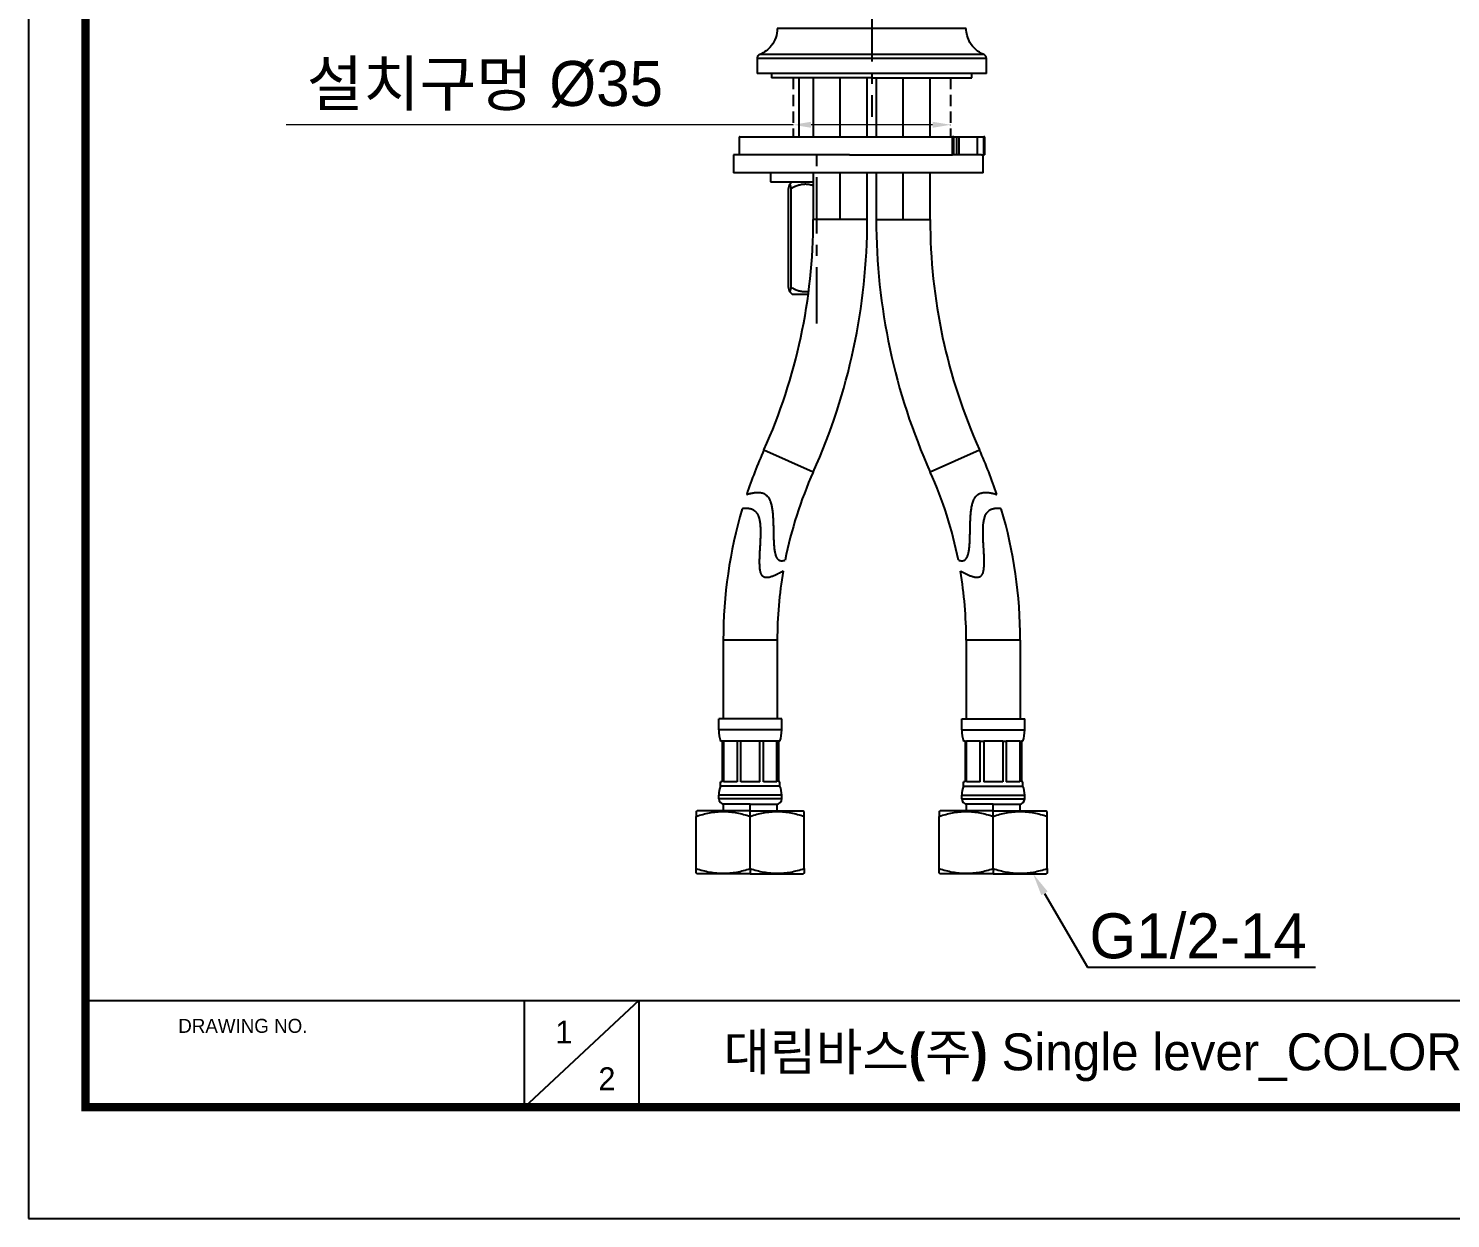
# Model space of a CAD drawing. Extents: x 0 to 790, y 0 to 579.
# Drawn here: x 0 to 316.1, y 0 to 264.6 of the extents above; entities that cross this region are included whole.
import ezdxf
from ezdxf import colors
from ezdxf.entities.mleader import LeaderData, LeaderLine
from ezdxf.math import Vec2, Vec3

# ---------------------------------------------------------------- set-up
doc = ezdxf.new("R2010")
doc.units = 0
doc.header["$LTSCALE"] = 10
doc.header["$MEASUREMENT"] = 0
doc.header["$PDMODE"] = 3
doc.header["$PDSIZE"] = -10
doc.linetypes.add('CENTER', pattern=[2, 1.25, -0.25, 0.25, -0.25])
doc.linetypes.add('HIDDEN', pattern=[0.375, 0.25, -0.125])
doc.layers.get('0').update_dxf_attribs({"linetype": 'CONTINUOUS'})
doc.layers.get('DEFPOINTS').update_dxf_attribs({"linetype": 'CONTINUOUS'})
doc.layers.add('1', color=7, linetype='CONTINUOUS')
doc.styles.add('Daelim Dimension', font='')
doc.styles.get('Daelim Dimension').set_extended_font_data('나눔고딕')
doc.dimstyles.new('DEFAULT', dxfattribs={"dimscale": 2, "dimtxt": 2, "dimasz": 2, "dimexe": 0, "dimexo": 2, "dimgap": 1, "dimtad": 1, "dimdec": 0, "dimzin": 9, "dimdsep": 46, "dimtxsty": 'Daelim Dimension', "dimcen": 0.5, "dimclrd": 5, "dimclre": 5, "dimclrt": 256, "dimadec": 1, "dimazin": 0, "dimtfac": 1, "dimtdec": 0, "dimtix": 1, "dimtmove": 0, "dimatfit": 3, "dimfxl": 1, "dimtolj": 1, "dimtzin": 1, "dimlwd": 9, "dimlwe": 9, "dimarcsym": 0})

# ---------------------------------------------------------------- blocks, each defined once
blk = doc.blocks.new('*D0')
at = {"color": 5, "lineweight": 9, "ltscale": 0.5, "transparency": 16777216}
for p, q in [((169.97, 243.19), (57.27, 243.19)), ((169.97, 243.07), (169.97, 243.19)), ((200.97, 243.19), (173.97, 243.19)), ((204.97, 243.07), (204.97, 243.19))]:
    blk.add_line(p, q, dxfattribs=at)
at = {"color": 5, "ltscale": 0.5, "transparency": 16777216}
for points in [[(173.97, 243.86), (173.97, 242.52), (169.97, 243.19)], [(200.97, 243.86), (200.97, 242.52), (204.97, 243.19)]]:
    blk.add_solid(points, dxfattribs=at)
at = {"layer": 'DEFPOINTS', "color": 0, "ltscale": 0.5, "transparency": 16777216}
for p in [(169.97, 247.07), (204.97, 247.07), (204.97, 243.19)]:
    blk.add_point(p, dxfattribs=at)
at = {"color": 7, "lineweight": -3, "ltscale": 0.5, "transparency": 16777216, "insert": (101.46, 251.83), "char_height": 10, "attachment_point": 5, "style": 'Daelim Dimension'}
blk.add_mtext('\\A1;설치구멍 %%C35', dxfattribs=at)

msp = doc.modelspace()

# ---------------------------------------------------------------- linework, layer by layer
at = {"color": 7, "linetype": 'HIDDEN', "lineweight": -3}
for p, q in [((169.97, 253.61), (169.97, 240.52)), ((204.97, 253.61), (204.97, 240.52))]:
    msp.add_line(p, q, dxfattribs=at)
at = {"color": 5, "lineweight": -3}
msp.add_line((12.7, 48.49), (648.72, 48.49), dxfattribs=at)
at = {"color": 5, "lineweight": -3, "ltscale": 40}
for p, q in [((110.19, 48.49), (110.19, 24.69)), ((110.19, 48.49), (110.19, 24.69)), ((135.67, 48.49), (110.19, 24.69)), ((135.67, 48.49), (110.19, 24.69)), ((135.67, 48.49), (135.67, 24.69)), ((135.67, 48.49), (135.67, 24.69))]:
    msp.add_line(p, q, dxfattribs=at)
at = {"lineweight": -3, "ltscale": 0.5}
msp.add_lwpolyline([(0, 0), (789.88, 0), (789.88, 578.76), (0, 578.76)], close=True, dxfattribs=at)
at = {"color": 5, "linetype": 'ByBlock', "lineweight": -3, "const_width": 1.82}
msp.add_lwpolyline([(12.7, 24.78), (777.1, 24.78), (777.1, 565.32), (12.7, 565.32)], close=True, dxfattribs=at)
at = {"layer": '1', "color": 1, "linetype": 'CENTER', "lineweight": -3}
for p, q in [((187.45, 449.77), (187.45, 244.98)), ((175.21, 199.02), (175.21, 237.02))]:
    msp.add_line(p, q, dxfattribs=at)
at = {"layer": '1', "color": 7, "linetype": 'Continuous', "lineweight": -3}
for p, q in [((208.45, 264.61), (166.45, 264.61)), ((168.7, 264.61), (168.7, 264.61)), ((212.95, 257.9), (161.95, 257.9)), ((161.95, 257.9), (161.95, 254.61)), ((212.33, 258.83), (162.57, 258.83)), ((212.95, 254.61), (212.95, 257.9)), ((212.95, 254.61), (161.95, 254.61)), ((165.2, 254.61), (165.2, 253.61)), ((187.45, 253.61), (165.2, 253.61)), ((171.21, 253.61), (171.21, 240.52)), ((174.45, 253.61), (174.45, 240.52)), ((180.45, 240.52), (180.45, 253.61)), ((186.45, 240.52), (186.45, 253.61)), ((187.45, 253.61), (209.7, 253.61)), ((188.45, 253.61), (188.45, 240.52)), ((194.45, 240.52), (194.45, 253.61)), ((200.45, 240.52), (200.45, 253.61)), ((209.7, 253.61), (209.7, 254.61)), ((158.03, 240.52), (158.01, 240.52)), ((158.01, 240.52), (158.01, 236.52)), ((158.03, 240.52), (205.4, 240.52)), ((158.03, 236.52), (158.03, 240.52)), ((205.66, 240.52), (205.4, 240.52)), ((205.4, 236.52), (205.4, 240.52)), ((205.66, 240.52), (206.31, 240.52)), ((205.66, 236.52), (205.66, 240.52)), ((206.31, 240.52), (206.89, 240.52)), ((206.31, 240.52), (206.31, 236.52)), ((206.89, 240.52), (210.92, 240.52)), ((206.89, 236.52), (206.89, 240.52)), ((210.92, 240.52), (212.33, 240.52)), ((210.92, 236.52), (210.92, 240.52)), ((212.58, 240.52), (212.33, 240.52)), ((212.33, 236.52), (212.33, 240.52)), ((212.58, 236.52), (212.58, 240.52)), ((182.47, 236.52), (156.75, 236.52)), ((156.75, 236.52), (156.75, 232.52)), ((182.47, 236.52), (205.4, 236.52)), ((205.66, 236.52), (205.4, 236.52)), ((211.86, 236.52), (205.66, 236.52)), ((211.86, 236.52), (212.33, 236.52)), ((212.25, 232.52), (212.25, 236.52)), ((212.58, 236.52), (212.33, 236.52)), ((212.25, 232.52), (156.75, 232.52)), ((164.96, 232.52), (164.96, 230.52)), ((174.45, 232.52), (174.45, 222.11)), ((180.45, 222.11), (180.45, 232.52)), ((186.45, 222.11), (186.45, 232.52)), ((188.45, 232.52), (188.45, 222.11)), ((194.45, 222.11), (194.45, 232.52)), ((200.45, 222.11), (200.45, 232.52)), ((164.96, 230.52), (170.88, 230.52)), ((168.93, 207.02), (168.93, 229.02)), ((169.79, 230.52), (169.18, 229.92)), ((169.54, 207.02), (169.54, 229.02)), ((170.88, 230.52), (174.45, 230.52)), ((180.45, 222.11), (174.45, 222.11)), ((186.45, 222.11), (180.45, 222.11)), ((188.45, 222.11), (200.45, 222.11)), ((169.19, 206.12), (169.79, 205.52)), ((169.79, 205.52), (173.34, 205.52)), ((163.49, 170.9), (174.44, 165.99)), ((200.45, 165.99), (211.4, 170.9)), ((154.45, 128.61), (154.45, 111.13)), ((160.45, 128.61), (154.45, 128.61)), ((166.45, 128.61), (160.45, 128.61)), ((166.45, 128.61), (166.45, 111.13)), ((208.45, 128.61), (208.45, 111.13)), ((214.45, 128.61), (208.45, 128.61)), ((220.45, 128.61), (214.45, 128.61)), ((220.45, 128.61), (220.45, 111.13)), ((167.45, 111.13), (153.45, 111.13)), ((153.45, 108.63), (153.45, 111.13)), ((167.45, 108.63), (167.45, 111.13)), ((207.45, 111.13), (221.45, 111.13)), ((207.45, 108.63), (207.45, 111.13)), ((221.45, 108.63), (221.45, 111.13)), ((167.45, 108.63), (153.45, 108.63)), ((207.45, 108.63), (221.45, 108.63)), ((154.2, 106.13), (153.85, 106.13)), ((154.2, 106.13), (154.2, 97.13)), ((154.53, 106.13), (154.2, 106.13)), ((154.53, 106.13), (154.53, 97.13)), ((157.53, 106.13), (154.53, 106.13)), ((157.53, 106.13), (157.53, 97.13)), ((158.33, 106.13), (157.53, 106.13)), ((158.33, 97.13), (158.33, 106.13)), ((162.57, 106.13), (158.33, 106.13)), ((162.57, 97.13), (162.57, 106.13)), ((163.37, 106.13), (162.57, 106.13)), ((163.37, 97.13), (163.37, 106.13)), ((166.36, 106.13), (163.37, 106.13)), ((166.36, 97.13), (166.36, 106.13)), ((166.7, 106.13), (166.36, 106.13)), ((166.7, 106.13), (166.7, 97.13)), ((167.05, 106.13), (166.7, 106.13)), ((208.2, 106.13), (207.85, 106.13)), ((208.2, 106.13), (208.2, 97.13)), ((208.2, 106.13), (208.53, 106.13)), ((208.53, 97.13), (208.53, 106.13)), ((211.52, 106.13), (208.53, 106.13)), ((211.52, 97.13), (211.52, 106.13)), ((211.52, 106.13), (212.33, 106.13)), ((212.33, 106.13), (212.33, 97.13)), ((216.57, 106.13), (212.33, 106.13)), ((216.57, 106.13), (216.57, 97.13)), ((216.57, 106.13), (217.36, 106.13)), ((217.36, 106.13), (217.36, 97.13)), ((220.37, 106.13), (217.36, 106.13)), ((220.37, 106.13), (220.37, 97.13)), ((220.37, 106.13), (220.7, 106.13)), ((220.7, 106.13), (220.7, 97.13)), ((221.05, 106.13), (220.7, 106.13)), ((154.2, 97.13), (153.85, 97.13)), ((153.85, 96.13), (153.85, 97.13)), ((167.05, 96.13), (153.85, 96.13)), ((157.53, 97.13), (154.53, 97.13)), ((162.57, 97.13), (158.33, 97.13)), ((166.36, 97.13), (163.37, 97.13)), ((167.05, 97.13), (166.7, 97.13)), ((167.05, 96.13), (167.05, 97.13)), ((208.2, 97.13), (207.85, 97.13)), ((207.85, 96.13), (207.85, 97.13)), ((207.85, 96.13), (221.05, 96.13)), ((211.52, 97.13), (208.53, 97.13)), ((216.57, 97.13), (212.33, 97.13)), ((220.37, 97.13), (217.36, 97.13)), ((221.05, 97.13), (220.7, 97.13)), ((221.05, 96.13), (221.05, 97.13)), ((153.45, 93.33), (153.45, 94.17)), ((167.45, 94.17), (153.45, 94.17)), ((167.45, 93.33), (153.45, 93.33)), ((160.45, 92.13), (154.45, 92.13)), ((154.45, 92.13), (154.45, 90.63)), ((160.45, 92.13), (166.45, 92.13)), ((160.45, 90.63), (160.45, 92.13)), ((166.45, 90.63), (166.45, 92.13)), ((167.45, 93.33), (167.45, 94.17)), ((207.45, 94.17), (221.45, 94.17)), ((207.45, 93.33), (207.45, 94.17)), ((207.45, 93.33), (221.45, 93.33)), ((214.45, 92.13), (208.45, 92.13)), ((208.45, 92.13), (208.45, 90.63)), ((214.45, 92.13), (220.45, 92.13)), ((214.45, 90.63), (214.45, 92.13)), ((220.45, 90.63), (220.45, 92.13)), ((221.45, 93.33), (221.45, 94.17)), ((148.67, 90.63), (148.44, 90.5)), ((148.45, 77.83), (148.45, 89.43)), ((160.45, 90.63), (148.67, 90.63)), ((160.45, 89.43), (160.45, 90.63)), ((160.45, 90.63), (172.22, 90.63)), ((160.45, 77.83), (160.45, 89.43)), ((172.45, 90.5), (172.22, 90.63)), ((172.45, 77.83), (172.45, 89.43)), ((202.67, 90.63), (202.44, 90.5)), ((202.45, 77.83), (202.45, 89.43)), ((214.45, 90.63), (202.67, 90.63)), ((214.45, 89.43), (214.45, 90.63)), ((214.45, 90.63), (226.22, 90.63)), ((214.45, 77.83), (214.45, 89.43)), ((226.45, 90.5), (226.22, 90.63)), ((226.45, 77.83), (226.45, 89.43)), ((148.44, 76.76), (148.67, 76.63)), ((160.45, 76.63), (148.67, 76.63)), ((160.45, 77.83), (160.45, 76.63)), ((160.45, 76.63), (172.22, 76.63)), ((172.22, 76.63), (172.45, 76.76)), ((202.44, 76.76), (202.67, 76.63)), ((214.45, 76.63), (202.67, 76.63)), ((214.45, 77.83), (214.45, 76.63)), ((214.45, 76.63), (226.22, 76.63)), ((226.22, 76.63), (226.45, 76.76))]:
    msp.add_line(p, q, dxfattribs=at)
for centre, radius, start, end in [((49.26, 222.11), 125.19, 335.8523, 0), ((49.26, 222.11), 137.19, 335.8523, 0), ((325.63, 222.11), 137.19, 180, 204.1477), ((325.63, 222.11), 125.19, 180, 204.1477), ((257.82, 128.61), 103.37, 155.8523, 161.7435), ((117.08, 128.61), 103.37, 18.2565, 24.1477), ((257.82, 128.61), 91.37, 155.8523, 168.7769), ((117.08, 128.61), 91.37, 11.2231, 24.1477), ((257.82, 128.61), 103.37, 163.5855, 180), ((117.08, 128.61), 103.37, 0, 16.4145), ((257.82, 128.61), 91.37, 170.343, 180), ((117.08, 128.61), 91.37, 0, 9.657), ((161.45, 108.63), 8, 180, 198.1949), ((159.45, 108.63), 8, 341.8051, 0), ((215.45, 108.63), 8, 180, 198.1949), ((213.45, 108.63), 8, 341.8051, 0), ((158.45, 94.17), 5, 156.9261, 180), ((162.45, 94.17), 5, 0, 23.0739), ((212.45, 94.17), 5, 156.9261, 180), ((216.45, 94.17), 5, 0, 23.0739), ((154.65, 93.33), 1.2, 180, 270), ((166.25, 93.33), 1.2, 270, 0), ((208.65, 93.33), 1.2, 180, 270), ((220.25, 93.33), 1.2, 270, 0)]:
    msp.add_arc(centre, radius, start, end, dxfattribs=at)
for points, knots in [([(166.45, 264.61), (166.44, 263.9), (166.22, 262.55), (165.29, 260.83), (164.01, 259.57), (163.08, 259.04), (162.57, 258.83)], [0, 0, 0, 0, 0.279785, 0.559569, 0.779785, 1, 1, 1, 1]), ([(212.33, 258.83), (211.67, 259.1), (210.51, 259.82), (209.27, 261.33), (208.59, 262.99), (208.45, 264.06), (208.45, 264.61)], [0, 0, 0, 0, 0.279785, 0.559569, 0.779785, 1, 1, 1, 1]), ([(169.54, 229.02), (169.51, 229.16), (169.49, 229.28), (169.44, 229.5), (169.42, 229.6), (169.37, 229.77), (169.34, 229.83), (169.3, 229.9), (169.29, 229.92), (169.27, 229.93), (169.27, 229.94), (169.26, 229.94), (169.25, 229.95), (169.24, 229.95), (169.21, 229.95), (169.18, 229.93), (169.13, 229.84), (169.11, 229.77), (169.08, 229.67), (169.07, 229.65), (169.06, 229.6), (169.05, 229.58), (169.03, 229.51), (169.02, 229.45), (168.98, 229.28), (168.96, 229.16), (168.93, 229.02)], [0, 0, 0, 0, 0.125, 0.125, 0.25, 0.25, 0.375, 0.375, 0.4375, 0.4375, 0.453125, 0.453125, 0.46875, 0.5, 0.5, 0.625, 0.625, 0.75, 0.75, 0.78125, 0.78125, 0.8125, 0.8125, 0.875, 0.875, 1, 1, 1, 1]), ([(174.45, 229.64), (174.4, 229.65), (174.35, 229.67), (174.03, 229.77), (173.77, 229.84), (173.36, 229.9), (173.23, 229.92), (173.02, 229.94), (172.92, 229.94), (172.82, 229.95), (172.75, 229.95), (172.71, 229.95), (172.4, 229.95), (172.13, 229.92), (171.59, 229.84), (171.32, 229.77), (170.93, 229.65), (170.8, 229.6), (170.64, 229.54), (170.6, 229.53), (170.54, 229.5), (170.44, 229.46), (170.35, 229.42), (170.03, 229.28), (169.78, 229.15), (169.54, 229.02)], [0, 0, 0, 0, 0.033135, 0.033135, 0.194279, 0.194279, 0.274851, 0.274851, 0.315137, 0.335281, 0.335281, 0.355424, 0.355424, 0.516568, 0.516568, 0.677712, 0.677712, 0.758284, 0.758284, 0.778427, 0.778427, 0.79857, 0.838856, 0.838856, 1, 1, 1, 1]), ([(168.93, 207.02), (168.96, 206.88), (168.98, 206.76), (169.03, 206.54), (169.05, 206.44), (169.1, 206.27), (169.13, 206.21), (169.17, 206.14), (169.18, 206.12), (169.2, 206.11), (169.2, 206.1), (169.21, 206.1), (169.22, 206.09), (169.23, 206.09), (169.26, 206.09), (169.29, 206.11), (169.34, 206.2), (169.37, 206.27), (169.4, 206.37), (169.4, 206.39), (169.42, 206.44), (169.42, 206.46), (169.44, 206.53), (169.45, 206.59), (169.49, 206.76), (169.51, 206.88), (169.54, 207.02)], [0, 0, 0, 0, 0.125, 0.125, 0.25, 0.25, 0.375, 0.375, 0.4375, 0.4375, 0.453125, 0.453125, 0.46875, 0.5, 0.5, 0.625, 0.625, 0.75, 0.75, 0.78125, 0.78125, 0.8125, 0.8125, 0.875, 0.875, 1, 1, 1, 1]), ([(169.54, 207.02), (169.78, 206.89), (170.03, 206.76), (170.35, 206.62), (170.44, 206.58), (170.54, 206.54), (170.6, 206.51), (170.64, 206.5), (170.8, 206.44), (170.93, 206.39), (171.32, 206.27), (171.59, 206.2), (172.13, 206.12), (172.4, 206.09), (172.71, 206.09), (172.75, 206.09), (172.82, 206.09), (172.92, 206.1), (173.02, 206.1), (173.17, 206.12), (173.26, 206.12), (173.34, 206.14)], [0, 0, 0, 0, 0.208035, 0.208035, 0.260044, 0.286049, 0.286049, 0.312053, 0.312053, 0.416071, 0.416071, 0.624106, 0.624106, 0.832141, 0.832141, 0.858146, 0.858146, 0.88415, 0.936159, 0.936159, 1, 1, 1, 1]), ([(159.65, 160.99), (159.65, 160.99), (159.68, 161), (159.75, 161.02), (159.78, 161.03), (159.83, 161.05), (159.86, 161.06), (159.89, 161.07), (159.91, 161.07), (159.92, 161.08), (159.98, 161.09), (160.03, 161.11), (160.15, 161.14), (160.21, 161.16), (160.34, 161.19), (160.41, 161.21), (160.52, 161.24), (160.56, 161.25), (160.64, 161.26), (160.68, 161.27), (160.8, 161.3), (160.89, 161.32), (161.07, 161.35), (161.17, 161.37), (161.36, 161.4), (161.46, 161.41), (161.67, 161.43), (161.77, 161.44), (161.94, 161.45), (161.99, 161.45), (162.11, 161.45), (162.16, 161.45), (162.34, 161.45), (162.45, 161.44), (162.69, 161.42), (162.81, 161.4), (163.06, 161.34), (163.18, 161.31), (163.42, 161.22), (163.54, 161.16), (163.69, 161.08), (163.72, 161.07), (163.77, 161.03), (163.86, 160.97), (163.94, 160.91), (164.1, 160.78), (164.2, 160.69), (164.31, 160.55), (164.34, 160.53), (164.38, 160.47), (164.4, 160.44), (164.47, 160.36), (164.5, 160.3), (164.62, 160.12), (164.68, 159.99), (164.77, 159.8), (164.8, 159.73), (164.84, 159.63), (164.86, 159.6), (164.88, 159.53), (164.9, 159.5), (164.96, 159.33), (165, 159.19), (165.08, 158.92), (165.11, 158.78), (165.18, 158.5), (165.21, 158.36), (165.26, 158.08), (165.28, 157.94), (165.33, 157.66), (165.35, 157.52), (165.38, 157.24), (165.4, 157.1), (165.44, 156.67), (165.46, 156.39), (165.5, 155.82), (165.52, 155.53), (165.54, 154.96), (165.55, 154.68), (165.57, 154.11), (165.58, 153.83), (165.59, 153.26), (165.59, 152.97), (165.6, 152.41), (165.61, 152.12), (165.62, 151.56), (165.63, 151.27), (165.65, 150.71), (165.66, 150.42), (165.69, 150), (165.7, 149.86), (165.72, 149.58), (165.73, 149.44), (165.76, 149.16), (165.77, 149.02), (165.81, 148.74), (165.83, 148.61), (165.87, 148.33), (165.9, 148.2), (165.94, 147.99), (165.95, 147.93), (165.99, 147.79), (166, 147.73), (166.06, 147.54), (166.1, 147.41), (166.16, 147.26), (166.17, 147.23), (166.2, 147.17), (166.21, 147.14), (166.25, 147.05), (166.31, 146.94), (166.37, 146.84), (166.42, 146.77), (166.45, 146.73), (166.47, 146.7), (166.49, 146.68), (166.5, 146.67), (166.58, 146.57), (166.66, 146.5), (166.78, 146.42), (166.82, 146.4), (166.88, 146.36), (166.9, 146.36), (166.94, 146.34), (166.96, 146.33), (167.02, 146.31), (167.06, 146.3), (167.14, 146.28), (167.18, 146.27), (167.26, 146.26), (167.29, 146.26), (167.35, 146.26), (167.37, 146.25), (167.4, 146.25), (167.42, 146.25), (167.5, 146.25), (167.57, 146.26), (167.69, 146.27), (167.75, 146.28), (167.85, 146.3), (167.89, 146.31), (167.98, 146.33), (168.02, 146.34), (168.06, 146.35), (168.08, 146.36), (168.11, 146.37), (168.12, 146.37), (168.15, 146.38), (168.17, 146.38), (168.19, 146.39), (168.2, 146.39), (168.2, 146.39)], [0, 0, 0, 0, 0.03125, 0.03125, 0.046875, 0.046875, 0.054687, 0.058594, 0.058594, 0.0625, 0.0625, 0.078125, 0.078125, 0.09375, 0.09375, 0.109375, 0.109375, 0.117187, 0.117187, 0.125, 0.125, 0.140625, 0.140625, 0.15625, 0.15625, 0.171875, 0.171875, 0.1875, 0.1875, 0.195312, 0.195312, 0.203125, 0.203125, 0.21875, 0.21875, 0.234375, 0.234375, 0.25, 0.25, 0.265625, 0.265625, 0.269531, 0.269531, 0.273437, 0.28125, 0.28125, 0.296875, 0.296875, 0.300781, 0.300781, 0.304687, 0.304687, 0.3125, 0.3125, 0.328125, 0.328125, 0.335937, 0.335937, 0.339844, 0.339844, 0.34375, 0.34375, 0.359375, 0.359375, 0.375, 0.375, 0.390625, 0.390625, 0.40625, 0.40625, 0.421875, 0.421875, 0.4375, 0.4375, 0.46875, 0.46875, 0.5, 0.5, 0.53125, 0.53125, 0.5625, 0.5625, 0.59375, 0.59375, 0.625, 0.625, 0.65625, 0.65625, 0.6875, 0.6875, 0.703125, 0.703125, 0.71875, 0.71875, 0.734375, 0.734375, 0.75, 0.75, 0.765625, 0.765625, 0.773437, 0.773437, 0.78125, 0.78125, 0.796875, 0.796875, 0.800781, 0.800781, 0.804687, 0.804687, 0.8125, 0.820312, 0.820312, 0.824219, 0.826172, 0.826172, 0.828125, 0.828125, 0.84375, 0.84375, 0.851562, 0.851562, 0.855469, 0.855469, 0.859375, 0.859375, 0.867187, 0.867187, 0.875, 0.875, 0.882812, 0.882812, 0.886719, 0.886719, 0.890625, 0.890625, 0.90625, 0.90625, 0.921875, 0.921875, 0.9375, 0.9375, 0.953125, 0.953125, 0.960937, 0.960937, 0.96875, 0.96875, 0.984375, 0.984375, 1, 1, 1, 1]), ([(206.7, 146.39), (206.7, 146.39), (206.71, 146.39), (206.75, 146.38), (206.79, 146.37), (206.82, 146.36), (206.88, 146.34), (206.92, 146.33), (206.98, 146.32), (207, 146.31), (207.05, 146.3), (207.07, 146.3), (207.15, 146.28), (207.21, 146.27), (207.33, 146.26), (207.39, 146.25), (207.53, 146.25), (207.6, 146.26), (207.72, 146.27), (207.75, 146.28), (207.81, 146.29), (207.83, 146.3), (207.87, 146.31), (207.89, 146.32), (208, 146.35), (208.08, 146.39), (208.18, 146.46), (208.2, 146.48), (208.24, 146.51), (208.26, 146.52), (208.32, 146.58), (208.35, 146.62), (208.43, 146.7), (208.46, 146.75), (208.53, 146.84), (208.56, 146.89), (208.62, 147), (208.65, 147.06), (208.7, 147.17), (208.73, 147.23), (208.8, 147.42), (208.84, 147.54), (208.89, 147.71), (208.9, 147.74), (208.91, 147.8), (208.94, 147.9), (208.96, 148), (209, 148.2), (209.03, 148.34), (209.07, 148.61), (209.09, 148.75), (209.13, 149.02), (209.14, 149.16), (209.17, 149.44), (209.18, 149.58), (209.2, 149.86), (209.21, 150), (209.23, 150.28), (209.23, 150.42), (209.25, 150.7), (209.25, 150.84), (209.27, 151.27), (209.28, 151.55), (209.29, 152.11), (209.29, 152.4), (209.3, 152.96), (209.31, 153.25), (209.32, 153.81), (209.33, 154.1), (209.34, 154.66), (209.35, 154.95), (209.38, 155.51), (209.39, 155.8), (209.42, 156.22), (209.43, 156.36), (209.45, 156.65), (209.47, 156.79), (209.51, 157.21), (209.54, 157.49), (209.61, 157.91), (209.63, 158.05), (209.68, 158.33), (209.71, 158.47), (209.77, 158.74), (209.81, 158.88), (209.88, 159.15), (209.93, 159.29), (210.02, 159.55), (210.07, 159.69), (210.15, 159.85), (210.16, 159.88), (210.19, 159.95), (210.21, 159.98), (210.26, 160.08), (210.3, 160.14), (210.41, 160.32), (210.49, 160.44), (210.6, 160.58), (210.62, 160.6), (210.67, 160.66), (210.7, 160.68), (210.77, 160.76), (210.82, 160.8), (210.98, 160.94), (211.09, 161.02), (211.24, 161.1), (211.27, 161.12), (211.33, 161.15), (211.36, 161.16), (211.45, 161.2), (211.51, 161.23), (211.69, 161.3), (211.81, 161.34), (212, 161.38), (212.06, 161.39), (212.15, 161.4), (212.18, 161.41), (212.24, 161.42), (212.27, 161.42), (212.42, 161.44), (212.54, 161.45), (212.77, 161.45), (212.88, 161.45), (213.1, 161.44), (213.21, 161.43), (213.37, 161.42), (213.42, 161.41), (213.52, 161.4), (213.57, 161.39), (213.72, 161.37), (213.81, 161.35), (213.99, 161.32), (214.08, 161.3), (214.25, 161.27), (214.33, 161.25), (214.48, 161.21), (214.55, 161.19), (214.75, 161.14), (214.86, 161.11), (215.05, 161.05), (215.12, 161.03), (215.18, 161.01), (215.18, 161.01), (215.19, 161.01), (215.21, 161), (215.22, 161), (215.24, 161), (215.25, 160.99), (215.25, 160.99)], [0, 0, 0, 0, 0.015626, 0.031252, 0.031252, 0.046878, 0.046878, 0.062504, 0.062504, 0.070317, 0.070317, 0.07813, 0.07813, 0.093756, 0.093756, 0.109382, 0.109382, 0.125008, 0.125008, 0.132821, 0.132821, 0.136727, 0.136727, 0.140634, 0.140634, 0.15626, 0.15626, 0.160166, 0.160166, 0.164073, 0.164073, 0.171886, 0.171886, 0.179699, 0.179699, 0.187512, 0.187512, 0.195325, 0.195325, 0.203138, 0.203138, 0.218764, 0.218764, 0.22267, 0.22267, 0.226577, 0.23439, 0.23439, 0.250016, 0.250016, 0.265642, 0.265642, 0.281268, 0.281268, 0.296894, 0.296894, 0.31252, 0.31252, 0.328146, 0.328146, 0.343772, 0.343772, 0.375024, 0.375024, 0.406276, 0.406276, 0.437528, 0.437528, 0.46878, 0.46878, 0.500032, 0.500032, 0.531284, 0.531284, 0.54691, 0.54691, 0.562536, 0.562536, 0.593788, 0.593788, 0.609414, 0.609414, 0.62504, 0.62504, 0.640666, 0.640666, 0.656292, 0.656292, 0.671918, 0.671918, 0.675824, 0.675824, 0.679731, 0.679731, 0.687544, 0.687544, 0.70317, 0.70317, 0.707076, 0.707076, 0.710983, 0.710983, 0.718796, 0.718796, 0.734422, 0.734422, 0.738328, 0.738328, 0.742235, 0.742235, 0.750048, 0.750048, 0.765674, 0.765674, 0.773487, 0.773487, 0.777393, 0.777393, 0.7813, 0.7813, 0.796926, 0.796926, 0.812552, 0.812552, 0.828178, 0.828178, 0.835991, 0.835991, 0.843804, 0.843804, 0.85943, 0.85943, 0.875056, 0.875056, 0.890682, 0.890682, 0.906308, 0.906308, 0.93756, 0.93756, 0.968812, 0.968812, 0.972718, 0.972718, 0.976625, 0.984438, 0.984438, 1, 1, 1, 1]), ([(167.74, 143.94), (167.74, 143.94), (167.74, 143.93), (167.71, 143.92), (167.69, 143.91), (167.64, 143.88), (167.61, 143.86), (167.53, 143.82), (167.49, 143.8), (167.39, 143.74), (167.33, 143.72), (167.21, 143.65), (167.15, 143.62), (167.01, 143.54), (166.93, 143.5), (166.81, 143.44), (166.77, 143.42), (166.71, 143.39), (166.69, 143.38), (166.64, 143.36), (166.53, 143.3), (166.42, 143.25), (166.23, 143.15), (166.13, 143.11), (165.93, 143.02), (165.82, 142.97), (165.61, 142.88), (165.49, 142.83), (165.32, 142.77), (165.26, 142.75), (165.14, 142.71), (165.08, 142.69), (164.9, 142.63), (164.77, 142.6), (164.58, 142.55), (164.51, 142.54), (164.38, 142.52), (164.31, 142.51), (164.21, 142.51), (164.17, 142.5), (164.1, 142.5), (164.07, 142.5), (163.96, 142.51), (163.89, 142.51), (163.79, 142.53), (163.75, 142.54), (163.68, 142.55), (163.65, 142.56), (163.54, 142.6), (163.48, 142.63), (163.4, 142.68), (163.38, 142.69), (163.35, 142.71), (163.34, 142.72), (163.29, 142.75), (163.23, 142.8), (163.17, 142.87), (163.13, 142.91), (163.11, 142.94), (163.1, 142.95), (163.04, 143.03), (163, 143.09), (162.93, 143.23), (162.89, 143.3), (162.85, 143.4), (162.84, 143.44), (162.81, 143.51), (162.8, 143.55), (162.76, 143.66), (162.74, 143.73), (162.71, 143.88), (162.69, 143.95), (162.66, 144.1), (162.65, 144.18), (162.61, 144.4), (162.59, 144.55), (162.57, 144.78), (162.56, 144.86), (162.55, 145.01), (162.55, 145.09), (162.54, 145.32), (162.53, 145.47), (162.53, 145.77), (162.52, 145.93), (162.52, 146.23), (162.53, 146.38), (162.54, 146.84), (162.55, 147.15), (162.57, 147.76), (162.59, 148.06), (162.62, 148.67), (162.64, 148.97), (162.68, 149.58), (162.69, 149.89), (162.73, 150.5), (162.74, 150.8), (162.76, 151.26), (162.76, 151.41), (162.77, 151.72), (162.78, 151.87), (162.79, 152.33), (162.79, 152.63), (162.78, 153.09), (162.78, 153.24), (162.77, 153.54), (162.76, 153.69), (162.74, 154), (162.73, 154.15), (162.7, 154.45), (162.68, 154.6), (162.64, 154.9), (162.62, 155.05), (162.58, 155.24), (162.57, 155.28), (162.56, 155.35), (162.53, 155.46), (162.5, 155.57), (162.45, 155.79), (162.4, 155.94), (162.32, 156.15), (162.29, 156.22), (162.25, 156.32), (162.23, 156.35), (162.2, 156.42), (162.15, 156.52), (162.1, 156.61), (162.02, 156.74), (161.98, 156.8), (161.9, 156.91), (161.85, 156.97), (161.76, 157.07), (161.61, 157.22), (161.45, 157.34), (161.32, 157.43), (161.29, 157.45), (161.23, 157.48), (161.21, 157.49), (161.12, 157.54), (161.07, 157.57), (160.9, 157.64), (160.79, 157.68), (160.63, 157.73), (160.58, 157.75), (160.5, 157.77), (160.47, 157.77), (160.42, 157.78), (160.39, 157.79), (160.26, 157.81), (160.16, 157.83), (159.97, 157.85), (159.88, 157.86), (159.7, 157.87), (159.62, 157.87), (159.46, 157.87), (159.38, 157.87), (159.3, 157.87), (159.28, 157.87), (159.25, 157.87), (159.2, 157.87), (159.15, 157.86), (159.06, 157.86), (159.01, 157.85), (158.91, 157.85), (158.87, 157.84), (158.79, 157.84), (158.76, 157.83), (158.73, 157.83), (158.73, 157.83), (158.71, 157.83), (158.71, 157.83), (158.69, 157.82), (158.69, 157.82), (158.67, 157.82), (158.66, 157.82), (158.66, 157.82)], [0, 0, 0, 0, 0.015626, 0.015626, 0.031252, 0.031252, 0.046878, 0.046878, 0.062504, 0.062504, 0.07813, 0.07813, 0.093757, 0.093757, 0.109383, 0.109383, 0.117196, 0.117196, 0.121102, 0.121102, 0.125009, 0.140635, 0.140635, 0.156261, 0.156261, 0.171887, 0.171887, 0.187513, 0.187513, 0.195326, 0.195326, 0.203139, 0.203139, 0.218765, 0.218765, 0.226578, 0.226578, 0.234391, 0.234391, 0.238298, 0.238298, 0.242204, 0.242204, 0.250018, 0.250018, 0.253924, 0.253924, 0.257831, 0.257831, 0.265644, 0.265644, 0.267597, 0.267597, 0.26955, 0.26955, 0.273457, 0.277363, 0.279316, 0.279316, 0.28127, 0.28127, 0.289083, 0.289083, 0.296896, 0.296896, 0.300802, 0.300802, 0.304709, 0.304709, 0.312522, 0.312522, 0.320335, 0.320335, 0.328148, 0.328148, 0.343774, 0.343774, 0.351587, 0.351587, 0.3594, 0.3594, 0.375026, 0.375026, 0.390652, 0.390652, 0.406278, 0.406278, 0.437531, 0.437531, 0.468783, 0.468783, 0.500035, 0.500035, 0.531287, 0.531287, 0.562539, 0.562539, 0.578166, 0.578166, 0.593792, 0.593792, 0.625044, 0.625044, 0.64067, 0.64067, 0.656296, 0.656296, 0.671922, 0.671922, 0.687548, 0.687548, 0.703174, 0.703174, 0.707081, 0.707081, 0.710987, 0.7188, 0.7188, 0.734426, 0.734426, 0.74224, 0.74224, 0.746146, 0.746146, 0.750053, 0.757866, 0.757866, 0.765679, 0.765679, 0.773492, 0.773492, 0.781305, 0.796931, 0.796931, 0.800837, 0.800837, 0.804744, 0.804744, 0.812557, 0.812557, 0.828183, 0.828183, 0.835996, 0.835996, 0.839903, 0.839903, 0.843809, 0.843809, 0.859435, 0.859435, 0.875061, 0.875061, 0.890687, 0.890687, 0.906314, 0.906314, 0.91022, 0.91022, 0.914127, 0.92194, 0.92194, 0.937566, 0.937566, 0.953192, 0.953192, 0.968818, 0.968818, 0.972724, 0.972724, 0.976631, 0.976631, 0.984444, 0.984444, 1, 1, 1, 1]), ([(216.24, 157.82), (216.24, 157.82), (216.22, 157.82), (216.18, 157.83), (216.13, 157.83), (216.1, 157.84), (216.05, 157.84), (216.03, 157.84), (215.98, 157.85), (215.96, 157.85), (215.89, 157.86), (215.83, 157.86), (215.71, 157.87), (215.65, 157.87), (215.51, 157.87), (215.43, 157.87), (215.31, 157.87), (215.27, 157.87), (215.21, 157.87), (215.19, 157.87), (215.14, 157.87), (215.12, 157.87), (215.01, 157.86), (214.92, 157.85), (214.72, 157.83), (214.62, 157.81), (214.41, 157.77), (214.31, 157.74), (214.17, 157.7), (214.14, 157.69), (214.09, 157.67), (214.01, 157.64), (213.92, 157.61), (213.76, 157.53), (213.65, 157.47), (213.52, 157.39), (213.51, 157.38), (213.48, 157.36), (213.47, 157.35), (213.43, 157.32), (213.35, 157.26), (213.27, 157.2), (213.12, 157.06), (213.03, 156.95), (212.92, 156.81), (212.9, 156.78), (212.87, 156.73), (212.86, 156.72), (212.84, 156.69), (212.79, 156.61), (212.75, 156.53), (212.65, 156.33), (212.59, 156.19), (212.51, 155.98), (212.49, 155.91), (212.44, 155.76), (212.42, 155.69), (212.37, 155.47), (212.33, 155.32), (212.28, 155.03), (212.25, 154.88), (212.21, 154.58), (212.19, 154.43), (212.16, 154.12), (212.15, 153.97), (212.13, 153.67), (212.13, 153.52), (212.12, 153.29), (212.12, 153.21), (212.11, 153.06), (212.11, 152.98), (212.11, 152.6), (212.11, 152.29), (212.12, 151.68), (212.13, 151.38), (212.16, 150.77), (212.17, 150.47), (212.21, 149.86), (212.22, 149.55), (212.26, 148.94), (212.28, 148.64), (212.31, 148.03), (212.33, 147.72), (212.35, 147.11), (212.36, 146.81), (212.37, 146.35), (212.37, 146.2), (212.37, 145.9), (212.37, 145.74), (212.36, 145.44), (212.36, 145.29), (212.35, 145.06), (212.34, 144.98), (212.33, 144.83), (212.32, 144.75), (212.3, 144.52), (212.28, 144.37), (212.25, 144.15), (212.23, 144.07), (212.2, 143.93), (212.18, 143.85), (212.15, 143.71), (212.13, 143.63), (212.08, 143.49), (212.05, 143.42), (212.01, 143.33), (212.01, 143.31), (211.99, 143.28), (211.97, 143.22), (211.94, 143.17), (211.88, 143.07), (211.84, 143.01), (211.79, 142.93), (211.77, 142.92), (211.75, 142.89), (211.74, 142.88), (211.7, 142.83), (211.64, 142.78), (211.59, 142.74), (211.54, 142.7), (211.53, 142.69), (211.5, 142.67), (211.48, 142.66), (211.4, 142.62), (211.33, 142.59), (211.23, 142.56), (211.19, 142.55), (211.14, 142.54), (211.12, 142.53), (211.09, 142.53), (211.07, 142.52), (210.98, 142.51), (210.91, 142.5), (210.78, 142.5), (210.71, 142.5), (210.6, 142.51), (210.57, 142.52), (210.5, 142.52), (210.47, 142.53), (210.37, 142.55), (210.3, 142.56), (210.17, 142.59), (210.11, 142.6), (209.99, 142.64), (209.92, 142.65), (209.74, 142.71), (209.62, 142.75), (209.45, 142.82), (209.39, 142.84), (209.28, 142.88), (209.23, 142.91), (209.06, 142.97), (208.96, 143.02), (208.75, 143.11), (208.66, 143.16), (208.47, 143.25), (208.38, 143.29), (208.21, 143.38), (208.12, 143.42), (208, 143.48), (207.95, 143.51), (207.89, 143.54), (207.86, 143.56), (207.84, 143.57), (207.75, 143.62), (207.68, 143.65), (207.56, 143.72), (207.51, 143.74), (207.41, 143.8), (207.37, 143.82), (207.31, 143.85), (207.29, 143.86), (207.27, 143.88), (207.26, 143.88), (207.25, 143.89), (207.21, 143.91), (207.17, 143.93), (207.15, 143.94), (207.15, 143.94)], [0, 0, 0, 0, 0.015626, 0.031252, 0.031252, 0.046878, 0.046878, 0.054692, 0.054692, 0.062505, 0.062505, 0.078131, 0.078131, 0.093757, 0.093757, 0.109383, 0.109383, 0.117196, 0.117196, 0.121103, 0.121103, 0.125009, 0.125009, 0.140635, 0.140635, 0.156261, 0.156261, 0.171888, 0.171888, 0.175794, 0.175794, 0.179701, 0.187514, 0.187514, 0.20314, 0.20314, 0.205093, 0.205093, 0.207046, 0.207046, 0.210953, 0.218766, 0.218766, 0.234392, 0.234392, 0.238299, 0.238299, 0.240252, 0.240252, 0.242205, 0.250018, 0.250018, 0.265644, 0.265644, 0.273458, 0.273458, 0.281271, 0.281271, 0.296897, 0.296897, 0.312523, 0.312523, 0.328149, 0.328149, 0.343775, 0.343775, 0.359401, 0.359401, 0.367214, 0.367214, 0.375027, 0.375027, 0.40628, 0.40628, 0.437532, 0.437532, 0.468784, 0.468784, 0.500037, 0.500037, 0.531289, 0.531289, 0.562541, 0.562541, 0.593793, 0.593793, 0.60942, 0.60942, 0.625046, 0.625046, 0.640672, 0.640672, 0.648485, 0.648485, 0.656298, 0.656298, 0.671924, 0.671924, 0.679737, 0.679737, 0.68755, 0.68755, 0.695363, 0.695363, 0.703176, 0.703176, 0.70513, 0.70513, 0.707083, 0.71099, 0.71099, 0.718803, 0.718803, 0.720756, 0.720756, 0.722709, 0.722709, 0.726616, 0.730522, 0.730522, 0.732475, 0.732475, 0.734429, 0.734429, 0.742242, 0.742242, 0.746148, 0.746148, 0.748102, 0.748102, 0.750055, 0.750055, 0.757868, 0.757868, 0.765681, 0.765681, 0.769588, 0.769588, 0.773494, 0.773494, 0.781307, 0.781307, 0.78912, 0.78912, 0.796933, 0.796933, 0.812559, 0.812559, 0.820373, 0.820373, 0.828186, 0.828186, 0.843812, 0.843812, 0.859438, 0.859438, 0.875064, 0.875064, 0.89069, 0.89069, 0.898503, 0.90241, 0.90241, 0.906316, 0.906316, 0.921942, 0.921942, 0.937569, 0.937569, 0.953195, 0.953195, 0.961008, 0.961008, 0.964914, 0.964914, 0.968821, 0.984447, 1, 1, 1, 1]), ([(148.45, 90.5), (148.45, 90.5), (148.45, 90.5), (148.45, 90.5), (148.45, 90.49), (148.45, 90.49), (148.45, 90.48), (148.45, 90.45), (148.45, 90.38), (148.45, 90.31), (148.45, 90.12), (148.45, 90.01), (148.45, 89.74), (148.45, 89.59), (148.45, 89.43)], [0, 0, 0, 0, 0.060313, 0.060313, 0.091636, 0.091636, 0.122959, 0.24825, 0.24825, 0.498834, 0.498834, 0.749417, 0.749417, 1, 1, 1, 1]), ([(148.45, 89.43), (149.43, 89.76), (150.41, 90.02), (151.91, 90.3), (152.41, 90.38), (153.42, 90.48), (153.93, 90.5), (154.56, 90.5), (154.69, 90.5), (154.88, 90.5), (154.95, 90.49), (155.08, 90.49), (155.4, 90.48), (155.71, 90.45), (156.47, 90.38), (156.98, 90.31), (157.98, 90.12), (158.48, 90.01), (159.47, 89.74), (159.96, 89.59), (160.45, 89.43)], [0, 0, 0, 0, 0.25, 0.25, 0.375, 0.375, 0.5, 0.5, 0.53125, 0.53125, 0.546875, 0.546875, 0.5625, 0.625, 0.625, 0.75, 0.75, 0.875, 0.875, 1, 1, 1, 1]), ([(160.45, 89.43), (161.43, 89.76), (162.41, 90.03), (163.91, 90.31), (164.41, 90.38), (165.42, 90.48), (165.93, 90.5), (166.56, 90.5), (166.69, 90.5), (166.88, 90.5), (166.95, 90.49), (167.08, 90.49), (167.4, 90.48), (167.71, 90.45), (168.47, 90.38), (168.98, 90.31), (169.98, 90.12), (170.48, 90.01), (171.47, 89.74), (171.96, 89.59), (172.45, 89.43)], [0, 0, 0, 0, 0.25, 0.25, 0.375, 0.375, 0.5, 0.5, 0.53125, 0.53125, 0.546875, 0.546875, 0.5625, 0.625, 0.625, 0.75, 0.75, 0.875, 0.875, 1, 1, 1, 1]), ([(172.45, 89.43), (172.45, 89.76), (172.45, 90.02), (172.45, 90.3), (172.45, 90.38), (172.45, 90.48), (172.45, 90.5), (172.45, 90.5), (172.45, 90.5), (172.45, 90.5)], [0, 0, 0, 0, 0.498674, 0.498674, 0.748011, 0.748011, 0.997349, 0.997349, 1, 1, 1, 1]), ([(202.45, 90.5), (202.45, 90.5), (202.45, 90.5), (202.45, 90.5), (202.45, 90.49), (202.45, 90.49), (202.45, 90.48), (202.45, 90.45), (202.45, 90.38), (202.45, 90.31), (202.45, 90.12), (202.45, 90.01), (202.45, 89.74), (202.45, 89.59), (202.45, 89.43)], [0, 0, 0, 0, 0.060313, 0.060313, 0.091636, 0.091636, 0.122959, 0.24825, 0.24825, 0.498834, 0.498834, 0.749417, 0.749417, 1, 1, 1, 1]), ([(202.45, 89.43), (203.43, 89.76), (204.41, 90.02), (205.91, 90.3), (206.41, 90.38), (207.42, 90.48), (207.93, 90.5), (208.56, 90.5), (208.69, 90.5), (208.88, 90.5), (208.95, 90.49), (209.08, 90.49), (209.4, 90.48), (209.71, 90.45), (210.47, 90.38), (210.98, 90.31), (211.98, 90.12), (212.48, 90.01), (213.47, 89.74), (213.96, 89.59), (214.45, 89.43)], [0, 0, 0, 0, 0.25, 0.25, 0.375, 0.375, 0.5, 0.5, 0.53125, 0.53125, 0.546875, 0.546875, 0.5625, 0.625, 0.625, 0.75, 0.75, 0.875, 0.875, 1, 1, 1, 1]), ([(214.45, 89.43), (215.43, 89.76), (216.41, 90.03), (217.91, 90.31), (218.41, 90.38), (219.42, 90.48), (219.93, 90.5), (220.56, 90.5), (220.69, 90.5), (220.88, 90.5), (220.95, 90.49), (221.08, 90.49), (221.4, 90.48), (221.71, 90.45), (222.47, 90.38), (222.98, 90.31), (223.98, 90.12), (224.48, 90.01), (225.47, 89.74), (225.96, 89.59), (226.45, 89.43)], [0, 0, 0, 0, 0.25, 0.25, 0.375, 0.375, 0.5, 0.5, 0.53125, 0.53125, 0.546875, 0.546875, 0.5625, 0.625, 0.625, 0.75, 0.75, 0.875, 0.875, 1, 1, 1, 1]), ([(226.45, 89.43), (226.45, 89.76), (226.45, 90.02), (226.45, 90.3), (226.45, 90.38), (226.45, 90.48), (226.45, 90.5), (226.45, 90.5), (226.45, 90.5), (226.45, 90.5)], [0, 0, 0, 0, 0.498674, 0.498674, 0.748011, 0.748011, 0.997349, 0.997349, 1, 1, 1, 1]), ([(148.45, 76.76), (148.45, 76.76), (148.45, 76.76), (148.45, 76.77), (148.45, 76.77), (148.45, 76.77), (148.45, 76.79), (148.45, 76.81), (148.45, 76.88), (148.45, 76.95), (148.45, 77.14), (148.45, 77.26), (148.45, 77.52), (148.45, 77.67), (148.45, 77.83)], [0, 0, 0, 0, 0.060313, 0.060313, 0.091636, 0.091636, 0.122959, 0.24825, 0.24825, 0.498834, 0.498834, 0.749417, 0.749417, 1, 1, 1, 1]), ([(148.45, 77.83), (149.43, 77.5), (150.41, 77.24), (151.91, 76.96), (152.41, 76.88), (153.42, 76.79), (153.93, 76.76), (154.56, 76.76), (154.69, 76.76), (154.88, 76.77), (154.95, 76.77), (155.08, 76.77), (155.4, 76.79), (155.71, 76.81), (156.47, 76.88), (156.98, 76.95), (157.98, 77.14), (158.48, 77.25), (159.47, 77.52), (159.96, 77.67), (160.45, 77.83)], [0, 0, 0, 0, 0.25, 0.25, 0.375, 0.375, 0.5, 0.5, 0.53125, 0.53125, 0.546875, 0.546875, 0.5625, 0.625, 0.625, 0.75, 0.75, 0.875, 0.875, 1, 1, 1, 1]), ([(160.45, 77.83), (161.43, 77.5), (162.41, 77.23), (163.91, 76.96), (164.41, 76.88), (165.42, 76.79), (165.93, 76.76), (166.56, 76.76), (166.69, 76.76), (166.88, 76.77), (166.95, 76.77), (167.08, 76.77), (167.4, 76.79), (167.71, 76.81), (168.47, 76.88), (168.98, 76.95), (169.98, 77.14), (170.48, 77.26), (171.47, 77.52), (171.96, 77.67), (172.45, 77.83)], [0, 0, 0, 0, 0.25, 0.25, 0.375, 0.375, 0.5, 0.5, 0.53125, 0.53125, 0.546875, 0.546875, 0.5625, 0.625, 0.625, 0.75, 0.75, 0.875, 0.875, 1, 1, 1, 1]), ([(172.45, 77.83), (172.45, 77.5), (172.45, 77.24), (172.45, 76.96), (172.45, 76.88), (172.45, 76.79), (172.45, 76.76), (172.45, 76.76), (172.45, 76.76), (172.45, 76.76)], [0, 0, 0, 0, 0.498674, 0.498674, 0.748011, 0.748011, 0.997349, 0.997349, 1, 1, 1, 1]), ([(202.45, 76.76), (202.45, 76.76), (202.45, 76.76), (202.45, 76.77), (202.45, 76.77), (202.45, 76.77), (202.45, 76.79), (202.45, 76.81), (202.45, 76.88), (202.45, 76.95), (202.45, 77.14), (202.45, 77.26), (202.45, 77.52), (202.45, 77.67), (202.45, 77.83)], [0, 0, 0, 0, 0.060313, 0.060313, 0.091636, 0.091636, 0.122959, 0.24825, 0.24825, 0.498834, 0.498834, 0.749417, 0.749417, 1, 1, 1, 1]), ([(202.45, 77.83), (203.43, 77.5), (204.41, 77.24), (205.91, 76.96), (206.41, 76.88), (207.42, 76.79), (207.93, 76.76), (208.56, 76.76), (208.69, 76.76), (208.88, 76.77), (208.95, 76.77), (209.08, 76.77), (209.4, 76.79), (209.71, 76.81), (210.47, 76.88), (210.98, 76.95), (211.98, 77.14), (212.48, 77.25), (213.47, 77.52), (213.96, 77.67), (214.45, 77.83)], [0, 0, 0, 0, 0.25, 0.25, 0.375, 0.375, 0.5, 0.5, 0.53125, 0.53125, 0.546875, 0.546875, 0.5625, 0.625, 0.625, 0.75, 0.75, 0.875, 0.875, 1, 1, 1, 1]), ([(214.45, 77.83), (215.43, 77.5), (216.41, 77.23), (217.91, 76.96), (218.41, 76.88), (219.42, 76.79), (219.93, 76.76), (220.56, 76.76), (220.69, 76.76), (220.88, 76.77), (220.95, 76.77), (221.08, 76.77), (221.4, 76.79), (221.71, 76.81), (222.47, 76.88), (222.98, 76.95), (223.98, 77.14), (224.48, 77.26), (225.47, 77.52), (225.96, 77.67), (226.45, 77.83)], [0, 0, 0, 0, 0.25, 0.25, 0.375, 0.375, 0.5, 0.5, 0.53125, 0.53125, 0.546875, 0.546875, 0.5625, 0.625, 0.625, 0.75, 0.75, 0.875, 0.875, 1, 1, 1, 1]), ([(226.45, 77.83), (226.45, 77.5), (226.45, 77.24), (226.45, 76.96), (226.45, 76.88), (226.45, 76.79), (226.45, 76.76), (226.45, 76.76), (226.45, 76.76), (226.45, 76.76)], [0, 0, 0, 0, 0.498674, 0.498674, 0.748011, 0.748011, 0.997349, 0.997349, 1, 1, 1, 1])]:
    msp.add_open_spline(points, degree=3, knots=knots, dxfattribs=at)
for points in [[(162.57, 258.83), (161.97, 258.54), (161.95, 257.9)], [(212.95, 257.9), (212.91, 258.56), (212.33, 258.83)]]:
    msp.add_open_spline(points, degree=2, dxfattribs=at)

# ---------------------------------------------------------------- texts
at = {"color": 5, "lineweight": -3, "ltscale": 40, "style": 'Daelim Dimension'}
msp.add_text('DRAWING NO.', height=3.1171, dxfattribs=at).set_placement((33.3, 41.29))
at = {"lineweight": -3, "char_height": 5.1, "width": 7.119, "attachment_point": 1, "style": 'Daelim Dimension'}
for s, insert in [('1', (117.12, 44.03)), ('2', (126.69, 33.63))]:
    msp.add_mtext(s, dxfattribs=dict(at, insert=insert))
at = {"color": 2, "lineweight": -3, "insert": (154.51, 41.16), "char_height": 8.198, "width": 362.8925, "attachment_point": 1, "style": 'Daelim Dimension'}
msp.add_mtext('{\\fPretendard Variable SemiBold|b0|i0|c129|p2;대림바스(주)} Single lever_COLOR_원홀세면수전_PL L6010', dxfattribs=at)

# ---------------------------------------------------------------- dimensions: what is measured, and where the dimension line sits
at = {"color": 5, "lineweight": -3, "ltscale": 0.5}
dim = msp.add_linear_dim(base=(204.97, 243.19), p1=(169.97, 247.07), p2=(204.97, 247.07), text='설치구멍 %%C<>', dimstyle='DEFAULT', override={"dimtxt": 5, "dimclrd": 5, "dimclre": 5, "dimclrt": 7}, dxfattribs=at)
dim.commit()
dim.dimension.update_dxf_attribs({"geometry": '*D0', "text_midpoint": (101.46, 243.19), "dimtype": 128})

# ---------------------------------------------------------------- leaders
at = {"lineweight": -3, "ltscale": 0.5}
ml = msp.add_multileader_mtext('Standard', dxfattribs=at)
ml.set_content('G1/2-14', color=256, style='Daelim Dimension')
ml.set_leader_properties(color=5)
ml.build(insert=Vec2(0, 0))
ml.multileader.update_dxf_attribs({"text_left_attachment_type": 6, "text_right_attachment_type": 6, "dogleg_length": 0.36, "arrow_head_size": 5})
ctx = ml.context
ctx.base_point, ctx.char_height, ctx.arrow_head_size, ctx.landing_gap_size, ctx.plane_origin = Vec3(235.76, 55.86), 10, 5, 0.09, Vec3(220.22, 81.97)
ctx.left_attachment, ctx.right_attachment = 6, 6
notes = []
notes.append((ctx, [(0, (1, 1, 0), (235.4, 55.86), (1, 0), 0.36, [(0, [(223.33, 76.63)], 0, [])])]))
ctx.mtext.insert, ctx.mtext.flow_direction = Vec3(235.85, 67.86), 5
for ctx, leaders in notes:
    for number, flags, end, landing, length, lines in leaders:
        leader = LeaderData()
        leader.index, (leader.has_last_leader_line, leader.has_dogleg_vector, leader.attachment_direction) = number, flags
        leader.last_leader_point, leader.dogleg_vector, leader.dogleg_length = Vec3(end), Vec3(landing), length
        for number, points, colour, breaks in lines:
            line = LeaderLine()
            line.index, line.vertices, line.color, line.breaks = number, Vec3.list(points), colors.encode_raw_color(colour), breaks
            leader.lines.append(line)
        ctx.leaders.append(leader)

doc.saveas('drawing.dxf')
